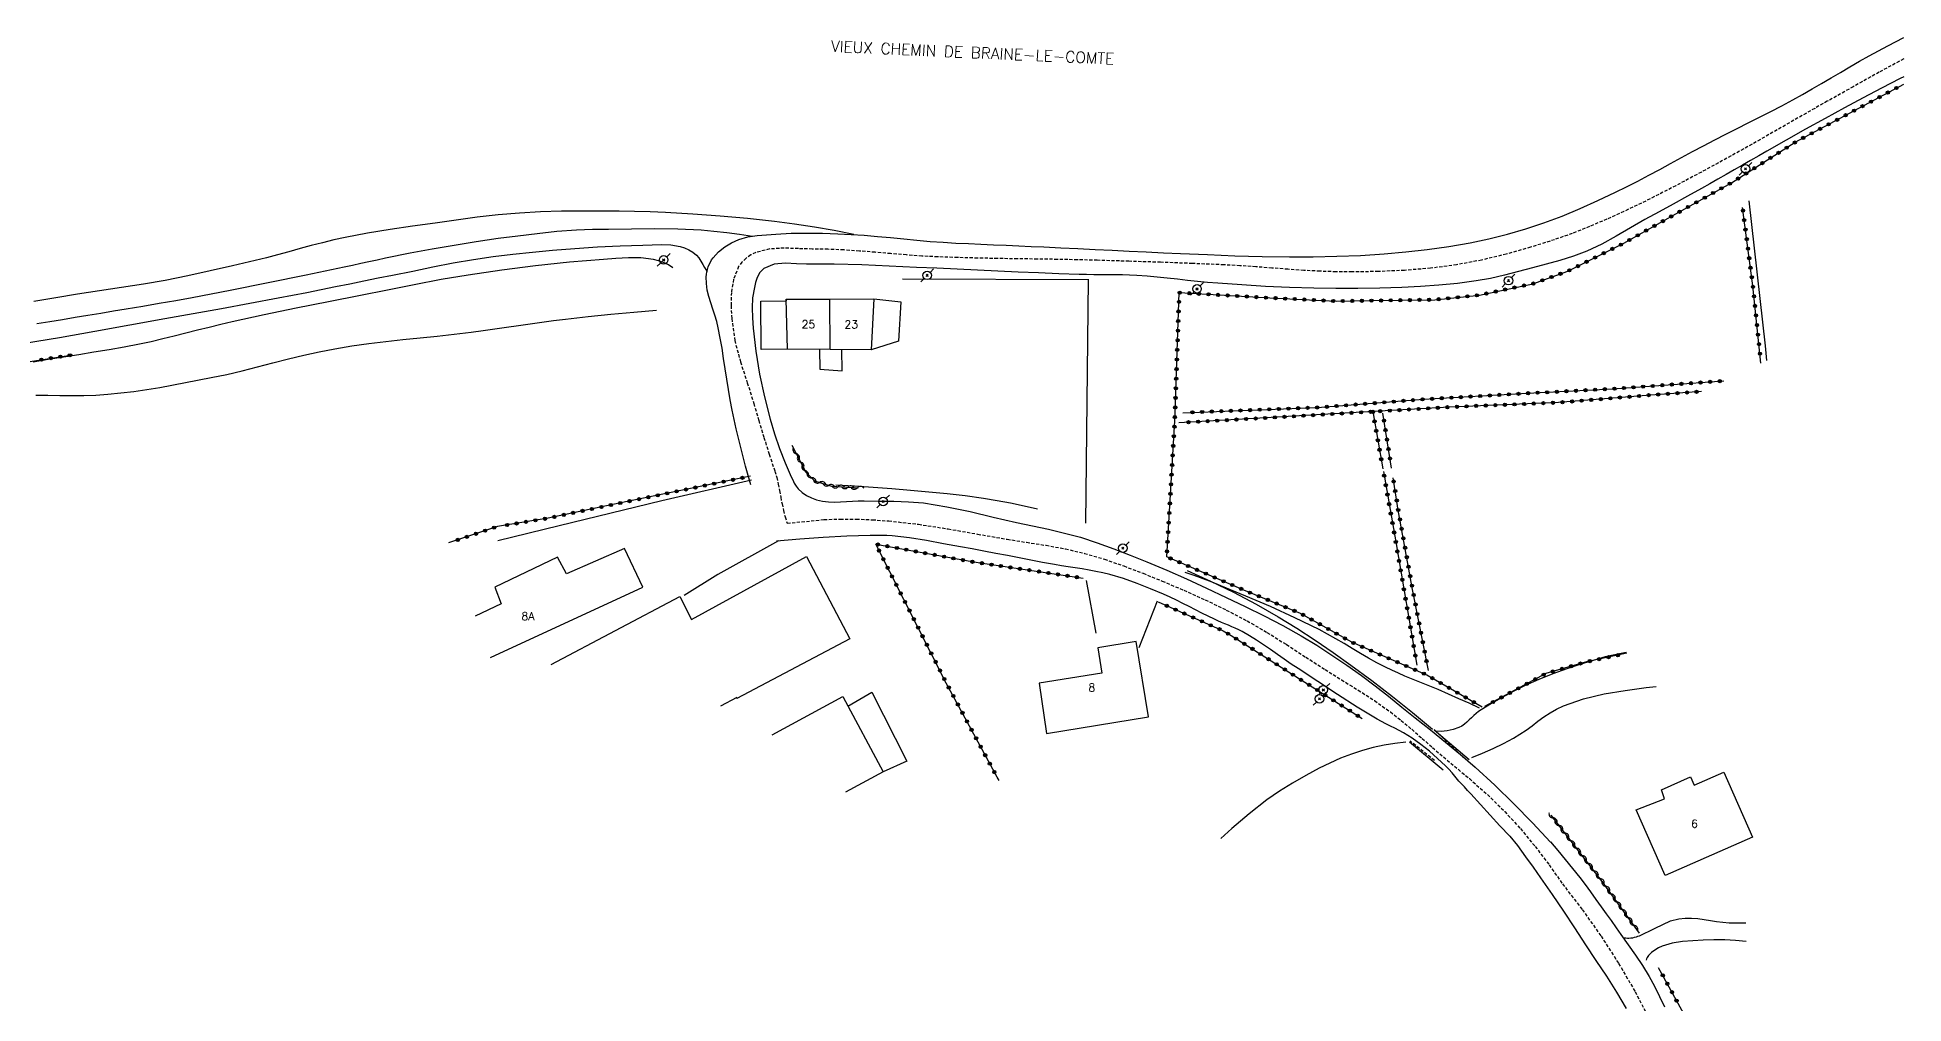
# Model space of a CAD drawing. Header units: millimetres. Extents: x 145000 to 146000, y 142999 to 144002.
# Drawn here: x 145708.5 to 146000, y 143286.7 to 143437.5 of the extents above; entities that cross this region are included whole.
import ezdxf
from ezdxf.enums import TextEntityAlignment as Align

# ---------------------------------------------------------------- set-up
doc = ezdxf.new("R2010")
doc.units = ezdxf.units.MM
doc.linetypes.add('DASHED', pattern=[0.75, 0.5, -0.25])
doc.layers.get('0').update_dxf_attribs({"linetype": 'CONTINUOUS'})
for name, color, linetype in [('W0001', 6, 'DASHED'), ('W0008', 7, 'CONTINUOUS'), ('W0017', 7, 'CONTINUOUS'), ('W0071', 7, 'CONTINUOUS'), ('W0101', 7, 'CONTINUOUS'), ('W0104', 1, 'CONTINUOUS'), ('W0112', 1, 'DASHED'), ('W0120', 7, 'CONTINUOUS'), ('W0211', 2, 'CONTINUOUS'), ('W0214', 2, 'CONTINUOUS'), ('W0300', 7, 'CONTINUOUS'), ('W0310', 3, 'CONTINUOUS'), ('W0322', 7, 'CONTINUOUS'), ('W0323', 7, 'CONTINUOUS'), ('W0330', 7, 'CONTINUOUS'), ('W0473', 7, 'CONTINUOUS'), ('W0510', 5, 'CONTINUOUS'), ('W0989', 7, 'CONTINUOUS'), ('W0991', 7, 'CONTINUOUS'), ('W1102', 7, 'CONTINUOUS')]:
    doc.layers.add(name, color=color, linetype=linetype)
doc.styles.get("Standard").update_dxf_attribs({"font": 'romans.shx', "width": 0.85})

# ---------------------------------------------------------------- blocks, each defined once
blk = doc.blocks.new('T473')
for p, q in [((-0.166667, 0.166667), (0.166667, -0.166667)), ((-0.166667, -0.166667), (0.166667, 0.166667)), ((0.500001, 0.500001), (1.000002, 1.000002)), ((-1.000002, -1.000002), (-0.500001, -0.500001))]:
    blk.add_line(p, q)
blk.add_ellipse((0, 0), major_axis=(0.471405, 0.471405), ratio=1, start_param=5.4977871438, end_param=11.780972451)
blk = doc.blocks.new('t323o')
at = {"color": 0, "linetype": 'Continuous'}
for radius in [0.25, 0.15]:
    blk.add_circle((0, 0), radius, dxfattribs=at)
blk = doc.blocks.new('t310o')
at = {"color": 0, "linetype": 'Continuous'}
for centre, start, end in [((-0.5, 0.38), 216.8699, 323.1304), ((0.5, -0.37), 36.8699, 143.1303)]:
    blk.add_arc(centre, 0.625, start, end, dxfattribs=at)
blk = doc.blocks.new('t322o')
at = {"color": 0, "linetype": 'Continuous'}
for radius in [0.25, 0.15]:
    blk.add_circle((0, 0), radius, dxfattribs=at)

msp = doc.modelspace()

# ---------------------------------------------------------------- linework, layer by layer
at = {"layer": 'W0001'}
for points in [[(146000, 143434.14), (145996.17, 143432.07), (145992.12, 143429.8), (145988.07, 143427.53), (145986.1, 143426.43), (145984.14, 143425.31), (145982.19, 143424.19), (145980.24, 143423.07), (145978.28, 143421.95), (145976.32, 143420.83), (145974.36, 143419.73), (145972.38, 143418.64), (145968.4, 143416.48), (145964.41, 143414.35), (145960.38, 143412.29), (145956.29, 143410.33), (145953.63, 143409.13), (145950.95, 143407.98), (145948.23, 143406.9), (145945.48, 143405.93), (145941.71, 143404.74), (145937.91, 143403.67), (145934.06, 143402.74), (145930.18, 143402.01), (145926.11, 143401.47), (145922.02, 143401.14), (145917.93, 143400.96), (145913.83, 143400.89), (145911.32, 143400.91), (145908.82, 143401), (145906.32, 143401.14), (145903.82, 143401.31), (145901.32, 143401.5), (145898.82, 143401.69), (145896.33, 143401.86), (145893.83, 143402), (145888.88, 143402.21), (145883.94, 143402.4), (145879, 143402.56), (145874.05, 143402.71), (145870.93, 143402.79), (145867.82, 143402.85), (145864.7, 143402.9), (145861.58, 143402.94), (145858.47, 143402.99), (145855.35, 143403.05), (145852.23, 143403.14), (145849.12, 143403.25), (145846.67, 143403.38), (145844.23, 143403.55), (145841.78, 143403.75), (145839.34, 143403.96), (145836.89, 143404.16), (145834.45, 143404.32), (145831.99, 143404.43), (145829.54, 143404.47), (145827.37, 143404.53), (145825.15, 143404.61), (145822.89, 143404.48), (145820.7, 143403.91)], [(145820.7, 143403.91), (145819.92, 143403.54), (145819.19, 143403.05), (145818.55, 143402.44), (145818.04, 143401.72), (145817.25, 143399.76), (145816.9, 143397.7), (145816.86, 143395.64), (145816.95, 143393.62), (145817.43, 143390.21), (145818.32, 143386.87), (145819.39, 143383.61), (145820.4, 143380.36), (145821.17, 143377.71), (145821.98, 143375.07), (145822.82, 143372.44), (145823.68, 143369.82), (145823.98, 143368.81), (145824.22, 143367.79), (145824.43, 143366.76), (145824.61, 143365.73), (145824.81, 143364.7), (145825.03, 143363.67), (145825.29, 143362.66), (145825.63, 143361.66), (145831.39, 143362.25), (145833.91, 143362.32), (145836.43, 143362.31), (145838.95, 143362.21), (145841.47, 143362.03), (145846.13, 143361.51), (145850.76, 143360.78), (145855.37, 143359.97), (145859.98, 143359.17), (145863.01, 143358.69), (145866.05, 143358.22), (145869.08, 143357.67), (145872.07, 143356.97), (145875.16, 143356.06), (145878.2, 143355), (145881.2, 143353.85), (145884.18, 143352.64), (145887.56, 143351.21), (145890.9, 143349.71), (145894.2, 143348.12), (145897.45, 143346.42), (145900.56, 143344.63), (145903.6, 143342.73), (145906.61, 143340.78), (145909.62, 143338.84), (145912.19, 143337.23), (145914.78, 143335.63), (145917.34, 143333.98), (145919.83, 143332.22), (145921.52, 143330.89), (145923.17, 143329.5), (145924.79, 143328.07), (145926.41, 143326.65), (145929.27, 143324.22), (145932.17, 143321.8), (145935, 143319.31), (145937.69, 143316.67), (145940.13, 143314), (145942.44, 143311.22), (145944.63, 143308.35), (145946.7, 143305.38), (145949.8, 143301.36), (145952.73, 143297.22), (145955.48, 143292.95), (145958.05, 143288.57), (145960.1, 143284.59)]]:
    msp.add_lwpolyline(points, dxfattribs=at)
at = {"layer": 'W0008'}
for points in [[(145819.93, 143367.68), (145819.11, 143370.57), (145818.36, 143373.48), (145817.66, 143376.39), (145817.02, 143379.33), (145816.71, 143380.93), (145816.43, 143382.53), (145816.17, 143384.14), (145815.93, 143385.75), (145815.69, 143387.37), (145815.44, 143388.98), (145815.17, 143390.58), (145814.86, 143392.19), (145814.63, 143393.17), (145814.33, 143394.14), (145814, 143395.1), (145813.68, 143396.05), (145813.38, 143397.04), (145813.14, 143398.05), (145813, 143399.08), (145812.99, 143400.12), (145813.02, 143400.52), (145813.09, 143400.91), (145813.18, 143401.3), (145813.3, 143401.69), (145813.44, 143402.06), (145813.62, 143402.42), (145813.82, 143402.76), (145814.05, 143403.09), (145814.89, 143404.02), (145815.87, 143404.8), (145816.94, 143405.43), (145818.06, 143405.94), (145819.47, 143406.37), (145820.93, 143406.59), (145822.39, 143406.7), (145823.83, 143406.79), (145826.25, 143406.93), (145828.68, 143406.96), (145831.11, 143406.93), (145833.53, 143406.86), (145835.59, 143406.76), (145837.65, 143406.62), (145839.71, 143406.44), (145841.76, 143406.25), (145843.82, 143406.05), (145845.87, 143405.85), (145847.93, 143405.67), (145849.99, 143405.53), (145851.95, 143405.41), (145853.92, 143405.31), (145855.88, 143405.22), (145857.85, 143405.13), (145859.82, 143405.06), (145861.78, 143404.98), (145863.75, 143404.89), (145865.71, 143404.81), (145868.38, 143404.68), (145871.04, 143404.54), (145873.71, 143404.41), (145876.37, 143404.27), (145879.04, 143404.14), (145881.7, 143404.01), (145884.37, 143403.89), (145887.03, 143403.78), (145891.29, 143403.6), (145895.55, 143403.43), (145899.81, 143403.3), (145904.07, 143403.25), (145907.77, 143403.26), (145911.46, 143403.33), (145915.16, 143403.47), (145918.85, 143403.71), (145922.23, 143404.01), (145925.59, 143404.38), (145928.95, 143404.84), (145932.29, 143405.44), (145935.21, 143406.07), (145938.11, 143406.79), (145940.98, 143407.62), (145943.82, 143408.55), (145946.67, 143409.62), (145949.47, 143410.79), (145952.24, 143412.04), (145954.98, 143413.34), (145956.73, 143414.19), (145958.46, 143415.07), (145960.18, 143415.98), (145961.9, 143416.9), (145963.6, 143417.83), (145965.31, 143418.76), (145967.02, 143419.68), (145968.74, 143420.6), (145970.48, 143421.5), (145972.22, 143422.39), (145973.98, 143423.27), (145975.73, 143424.15), (145977.48, 143425.03), (145979.23, 143425.92), (145980.97, 143426.83), (145982.69, 143427.76), (145984.19, 143428.6), (145985.69, 143429.45), (145987.17, 143430.31), (145988.65, 143431.18), (145990.13, 143432.05), (145991.61, 143432.91), (145993.1, 143433.77), (145994.61, 143434.6), (145997.55, 143436.2), (146000, 143437.51)], [(146000, 143431.35), (145999.47, 143431.09), (145996.55, 143429.59), (145993.65, 143428.06), (145990.76, 143426.51), (145987.72, 143424.84), (145984.69, 143423.16), (145981.66, 143421.47), (145978.64, 143419.76), (145977.37, 143419.03), (145976.09, 143418.3), (145974.82, 143417.57), (145973.54, 143416.84), (145972.27, 143416.11), (145970.99, 143415.38), (145969.71, 143414.65), (145968.43, 143413.93), (145966.22, 143412.7), (145964.01, 143411.49), (145961.79, 143410.28), (145959.58, 143409.06), (145957.34, 143407.79), (145955.12, 143406.48), (145952.87, 143405.22), (145950.53, 143404.12), (145948.45, 143403.34), (145946.32, 143402.68), (145944.18, 143402.1), (145942.04, 143401.53), (145939.85, 143400.95), (145937.66, 143400.39), (145935.45, 143399.89), (145933.22, 143399.48), (145930.32, 143399.09), (145927.42, 143398.82), (145924.51, 143398.63), (145921.6, 143398.48), (145918.16, 143398.36), (145914.73, 143398.3), (145911.29, 143398.3), (145907.85, 143398.36), (145904.1, 143398.47), (145900.35, 143398.64), (145896.61, 143398.86), (145892.87, 143399.12), (145891.29, 143399.25), (145889.71, 143399.41), (145888.13, 143399.58), (145886.56, 143399.76), (145884.98, 143399.94), (145883.4, 143400.1), (145881.82, 143400.24), (145880.24, 143400.35), (145879.11, 143400.4), (145877.99, 143400.43), (145876.86, 143400.45), (145875.74, 143400.45), (145874.61, 143400.46), (145873.49, 143400.46), (145872.36, 143400.47), (145871.24, 143400.5), (145868.06, 143400.61), (145864.89, 143400.74), (145861.71, 143400.88), (145858.54, 143401.04), (145855.36, 143401.19), (145852.19, 143401.35), (145849.01, 143401.49), (145845.84, 143401.61), (145841.55, 143401.8), (145837.26, 143402), (145832.96, 143402.13), (145828.66, 143402.09), (145827.08, 143402.14), (145825.38, 143402.27), (145823.6, 143402.12), (145821.98, 143401.43), (145821.35, 143400.81), (145820.93, 143400.03), (145820.68, 143399.23), (145820.49, 143398.44), (145820.22, 143396.87), (145820.15, 143395.29), (145820.21, 143393.71), (145820.32, 143392.14), (145820.72, 143388.54), (145821.32, 143384.96), (145822.08, 143381.42), (145822.98, 143377.91), (145823.65, 143375.61), (145824.42, 143373.34), (145825.28, 143371.11), (145826.25, 143368.91), (145826.48, 143368.42), (145826.72, 143367.93), (145827.01, 143367.46), (145827.36, 143367.04), (145827.98, 143366.48), (145828.66, 143366), (145829.4, 143365.62), (145830.18, 143365.33), (145831.11, 143365.12), (145832.05, 143365.01), (145833, 143364.98), (145833.94, 143365.01), (145834.87, 143365.07), (145835.8, 143365.13), (145836.73, 143365.17), (145837.65, 143365.17), (145839.96, 143365.13), (145842.27, 143365.11), (145844.59, 143365.03), (145846.89, 143364.83), (145850.56, 143364.25), (145854.2, 143363.48), (145857.81, 143362.61), (145861.42, 143361.78), (145863.93, 143361.24), (145866.45, 143360.72), (145868.95, 143360.14), (145871.43, 143359.47), (145874.05, 143358.63), (145876.65, 143357.69), (145879.21, 143356.69), (145881.77, 143355.66), (145884.9, 143354.34), (145888.01, 143352.97), (145891.1, 143351.55), (145894.18, 143350.09), (145897.15, 143348.66), (145900.1, 143347.2), (145903.03, 143345.69), (145905.91, 143344.08), (145908.32, 143342.62), (145910.69, 143341.1), (145913.02, 143339.52), (145915.32, 143337.89), (145917.46, 143336.3), (145919.56, 143334.66), (145921.64, 143332.98), (145923.71, 143331.31), (145926.08, 143329.41), (145928.45, 143327.52), (145930.8, 143325.59), (145933.09, 143323.59), (145936.13, 143320.77), (145939.11, 143317.88), (145942.02, 143314.91), (145944.86, 143311.89)], [(145930.5, 143321.39), (145930.5, 143321.39), (145930.5, 143321.39), (145929.46, 143322.72), (145928.95, 143323.26), (145928.43, 143323.78), (145927.19, 143324.94), (145925.92, 143326.07), (145924.6, 143327.15), (145923.23, 143328.14), (145922.57, 143328.56), (145921.9, 143328.95), (145921.22, 143329.31), (145920.52, 143329.66), (145919.83, 143330), (145919.14, 143330.34), (145918.45, 143330.7), (145917.78, 143331.08), (145914.65, 143332.98), (145911.56, 143334.95), (145908.5, 143336.96), (145905.43, 143338.97), (145904.34, 143339.69), (145903.26, 143340.44), (145902.18, 143341.19), (145901.11, 143341.94), (145900.03, 143342.68), (145898.93, 143343.41), (145897.81, 143344.1), (145896.67, 143344.75), (145896.14, 143345.03), (145895.61, 143345.28), (145895.07, 143345.52), (145894.53, 143345.74), (145893.98, 143345.97), (145893.44, 143346.19), (145892.9, 143346.42), (145892.36, 143346.67), (145891.36, 143347.14), (145890.37, 143347.64), (145889.39, 143348.15), (145888.41, 143348.66), (145887.42, 143349.16), (145886.43, 143349.66), (145885.43, 143350.14), (145884.42, 143350.59), (145882.35, 143351.45), (145880.26, 143352.28), (145878.15, 143353.03), (145875.99, 143353.67), (145874.93, 143353.94), (145873.85, 143354.16), (145872.77, 143354.36), (145871.69, 143354.53), (145870.61, 143354.69), (145869.52, 143354.85), (145868.44, 143355.02), (145867.36, 143355.21), (145865.52, 143355.55), (145863.69, 143355.9), (145861.85, 143356.25), (145860.02, 143356.61), (145858.19, 143356.96), (145856.35, 143357.31), (145854.51, 143357.65), (145852.67, 143357.98), (145850.02, 143358.46), (145847.37, 143358.96), (145844.7, 143359.41), (145842.02, 143359.72), (145841.16, 143359.77), (145840.31, 143359.78), (145839.45, 143359.77), (145838.6, 143359.75), (145834.93, 143359.63), (145831.26, 143359.44), (145827.59, 143359.19), (145823.93, 143358.88)], [(145938.48, 143312.8), (145936.95, 143314.45), (145935.42, 143316.1), (145933.9, 143317.76), (145932.38, 143319.41), (145931.89, 143319.96), (145931.4, 143320.51), (145930.5, 143321.39), (145930.5, 143321.39)], [(145938.49, 143312.8), (145939.69, 143311.37), (145940.94, 143309.58), (145942.13, 143307.96), (145943.3, 143306.31), (145945.1, 143303.73), (145946.85, 143301.13), (145948.59, 143298.51), (145950.31, 143295.88), (145951.94, 143293.42), (145953.57, 143290.95), (145955.16, 143288.46), (145956.66, 143285.91)], [(145944.82, 143311.93), (145945.99, 143310.57), (145947.15, 143309.2), (145948.29, 143307.8), (145949.4, 143306.39), (145950.26, 143305.26), (145951.09, 143304.11), (145951.91, 143302.96), (145952.73, 143301.81), (145953.51, 143300.72), (145954.3, 143299.64), (145955.08, 143298.54), (145955.85, 143297.45), (145956.98, 143295.84), (145958.12, 143294.24), (145959.22, 143292.61), (145960.25, 143290.94), (145961.1, 143289.39), (145961.87, 143287.8), (145962.62, 143286.2)]]:
    msp.add_lwpolyline(points, dxfattribs=at)
at = {"layer": 'W0017'}
for points in [[(145820.03, 143368.41), (145806.04, 143365.15), (145789.99, 143361.24), (145780.42, 143358.93)], [(145824.26, 143358.9), (145814.77, 143353.68), (145809.52, 143350.39)], [(145872.32, 143352.74), (145873.81, 143344.52)], [(145880.6, 143342.26), (145883.47, 143349.54)], [(145956.17, 143297), (145956.39, 143296.95), (145956.62, 143296.93), (145956.85, 143296.91), (145957.08, 143296.91), (145957.38, 143296.94), (145957.68, 143296.98), (145957.98, 143297.04), (145958.28, 143297.12), (145958.5, 143297.19), (145958.73, 143297.28), (145958.94, 143297.37), (145959.16, 143297.47), (145959.37, 143297.58), (145959.59, 143297.68), (145959.8, 143297.78), (145960.02, 143297.88), (145961.2, 143298.44), (145962.38, 143299.05), (145963.6, 143299.59), (145964.9, 143299.92), (145965.89, 143300.03), (145966.88, 143300.03), (145967.87, 143299.95), (145968.85, 143299.82), (145969.82, 143299.66), (145970.78, 143299.51), (145971.75, 143299.39), (145972.73, 143299.32), (145973.38, 143299.29), (145974.03, 143299.29), (145974.68, 143299.29), (145975.33, 143299.3)], [(145975.42, 143296.37), (145973.74, 143296.54), (145972.05, 143296.63), (145970.36, 143296.64), (145968.67, 143296.58), (145967.07, 143296.49), (145965.46, 143296.36), (145963.86, 143296.1), (145962.3, 143295.63), (145961.71, 143295.37), (145961.15, 143295.05), (145960.63, 143294.66), (145960.17, 143294.21), (145960.03, 143294.04), (145959.92, 143293.86), (145959.83, 143293.66), (145959.77, 143293.45)]]:
    msp.add_lwpolyline(points, dxfattribs=at)
at = {"layer": 'W0071'}
for points in [[(145820.18, 143406.42), (145818.18, 143406.75), (145816.18, 143407.02), (145814.17, 143407.23), (145812.16, 143407.39), (145808.55, 143407.56), (145804.93, 143407.6), (145801.32, 143407.58), (145797.71, 143407.54), (145796.45, 143407.54), (145795.2, 143407.52), (145793.94, 143407.49), (145792.69, 143407.42), (145789.63, 143407.18), (145786.58, 143406.86), (145783.53, 143406.49), (145780.49, 143406.09), (145777.04, 143405.59), (145773.6, 143405.04), (145770.17, 143404.45), (145766.74, 143403.83), (145765.45, 143403.58), (145764.16, 143403.31), (145762.87, 143403.04), (145761.59, 143402.75), (145760.3, 143402.47), (145759.02, 143402.19), (145757.73, 143401.91), (145756.44, 143401.64), (145750.51, 143400.41), (145744.57, 143399.19), (145738.62, 143398), (145732.67, 143396.86), (145730.11, 143396.4), (145727.54, 143395.95), (145724.97, 143395.52), (145722.4, 143395.09), (145720.4, 143394.75), (145718.41, 143394.42), (145716.41, 143394.09), (145714.42, 143393.76), (145712.42, 143393.43), (145710.43, 143393.1), (145708.43, 143392.77)], [(145706.48, 143389.76), (145711.97, 143390.68), (145717.46, 143391.65), (145722.94, 143392.63), (145728.42, 143393.61), (145732.84, 143394.4), (145737.27, 143395.2), (145741.69, 143396.01), (145746.11, 143396.84), (145748.35, 143397.27), (145750.59, 143397.71), (145752.82, 143398.16), (145755.06, 143398.6), (145757.29, 143399.05), (145759.52, 143399.5), (145761.76, 143399.95), (145763.99, 143400.39), (145767.14, 143401.03), (145770.29, 143401.69), (145773.44, 143402.31), (145776.61, 143402.85), (145779.68, 143403.29), (145782.76, 143403.67), (145785.85, 143403.99), (145788.94, 143404.27), (145792.47, 143404.55), (145796, 143404.79), (145799.54, 143404.97), (145803.07, 143405.05), (145804.51, 143405.1), (145805.97, 143405.16), (145807.44, 143405.12), (145808.89, 143404.86), (145809.58, 143404.64), (145810.25, 143404.34), (145810.88, 143403.96), (145811.45, 143403.5), (145811.84, 143403.07), (145812.15, 143402.58), (145812.43, 143402.07), (145812.72, 143401.58), (145812.82, 143401.43), (145812.91, 143401.28), (145813.01, 143401.13), (145813.11, 143400.97)]]:
    msp.add_lwpolyline(points, dxfattribs=at)
at = {"layer": 'W0101'}
for points in [[(145825.51, 143396.38), (145825.47, 143396.63), (145832.3, 143396.65)], [(145832.32, 143388.79), (145825.68, 143388.83), (145825.47, 143396.63)], [(145832.3, 143396.65), (145839.13, 143396.68)], [(145839.13, 143396.68), (145838.72, 143388.75), (145832.32, 143388.79)], [(145779.26, 143340.7), (145803.09, 143351.67), (145800.2, 143357.73), (145791.17, 143353.76), (145789.75, 143356.36), (145779.96, 143351.7), (145780.97, 143349.1), (145776.91, 143347.16)]]:
    msp.add_lwpolyline(points, dxfattribs=at)
for points in [[(145866.13, 143328.86), (145882.06, 143331.47), (145880.1, 143343.2), (145874.14, 143342.24), (145874.77, 143338.29), (145865, 143336.72)], [(145976.41, 143312.69), (145962.74, 143306.71), (145958.24, 143316.92), (145962.67, 143318.63), (145962.19, 143320.07), (145966.73, 143322.07), (145967.27, 143320.81), (145971.93, 143322.83)]]:
    msp.add_lwpolyline(points, close=True, dxfattribs=at)
at = {"layer": 'W0104'}
for points in [[(145821.49, 143396.33), (145825.51, 143396.38)], [(145825.68, 143388.83), (145821.57, 143388.78), (145821.49, 143396.33)], [(145843.36, 143396.21), (145843.01, 143390.11), (145838.72, 143388.75)], [(145839.13, 143396.68), (145843.36, 143396.21)], [(145830.66, 143388.8), (145830.73, 143385.74), (145834.19, 143385.48), (145834.15, 143388.78)], [(145788.76, 143339.64), (145808.84, 143350.23), (145810.65, 143346.64), (145828.64, 143356.47), (145835.38, 143343.64), (145817.78, 143334.33), (145817.77, 143334.45), (145815.2, 143333.09)], [(145823.25, 143328.66), (145834.29, 143334.6), (145840.63, 143322.86), (145834.71, 143319.68)], [(145835.11, 143333.09), (145838.83, 143335.3), (145844.32, 143324.55), (145840.63, 143322.86)]]:
    msp.add_lwpolyline(points, dxfattribs=at)
at = {"layer": 'W0112'}
for points in [[(145926.71, 143324.64), (145922.93, 143327.68)], [(145926.67, 143329.45), (145931.16, 143325.18)]]:
    msp.add_lwpolyline(points, dxfattribs=at)
at = {"layer": 'W0120'}
for points in [[(145928.09, 143323.12), (145922.8, 143327.52)], [(145926.68, 143329.41), (145932.11, 143324.77)]]:
    msp.add_lwpolyline(points, dxfattribs=at)
at = {"layer": 'W0211'}
for points in [[(145836.03, 143406.74), (145832.95, 143407.35), (145829.86, 143407.89), (145826.75, 143408.36), (145823.64, 143408.77), (145819.4, 143409.24), (145815.15, 143409.62), (145810.89, 143409.92), (145806.63, 143410.16), (145804.21, 143410.27), (145801.79, 143410.34), (145799.37, 143410.38), (145796.94, 143410.39), (145793.66, 143410.39), (145790.38, 143410.36), (145787.09, 143410.27), (145783.81, 143410.09), (145780.5, 143409.8), (145777.2, 143409.42), (145773.91, 143408.98), (145770.62, 143408.52), (145767.1, 143408.03), (145763.59, 143407.51), (145760.08, 143406.94), (145756.59, 143406.27), (145754.81, 143405.88), (145753.05, 143405.46), (145751.29, 143405), (145749.53, 143404.53), (145747.78, 143404.05), (145746.03, 143403.58), (145744.27, 143403.12), (145742.5, 143402.68), (145739.01, 143401.86), (145735.51, 143401.05), (145732, 143400.28), (145728.47, 143399.58), (145725.06, 143398.97), (145721.63, 143398.44), (145718.2, 143397.93), (145714.78, 143397.41), (145711.37, 143396.86), (145707.96, 143396.3)], [(145807.76, 143401.54), (145807.06, 143401.98), (145806.31, 143402.35), (145805.54, 143402.64), (145804.74, 143402.85), (145802.78, 143403.1), (145800.81, 143403.1), (145798.86, 143402.98), (145796.93, 143402.84), (145791.62, 143402.44), (145786.33, 143401.87), (145781.05, 143401.17), (145775.79, 143400.4), (145771.57, 143399.7), (145767.36, 143398.9), (145763.17, 143398.06), (145758.97, 143397.21), (145753.96, 143396.22), (145748.95, 143395.22), (145743.95, 143394.18), (145738.95, 143393.1), (145737.14, 143392.68), (145735.33, 143392.24), (145733.52, 143391.79), (145731.71, 143391.33), (145729.9, 143390.88), (145728.09, 143390.44), (145726.28, 143390.01), (145724.46, 143389.62), (145722.09, 143389.16), (145719.72, 143388.74), (145717.34, 143388.35), (145714.96, 143387.98), (145712.58, 143387.6), (145710.21, 143387.21), (145707.83, 143386.79)], [(145888.08, 143354.3), (145891.72, 143352.65), (145895.31, 143350.89), (145898.85, 143349.03), (145902.33, 143347.06), (145905.24, 143345.29), (145908.09, 143343.41), (145910.9, 143341.48), (145913.67, 143339.5), (145916.93, 143337.1), (145920.14, 143334.64), (145923.3, 143332.12), (145926.41, 143329.55)]]:
    msp.add_lwpolyline(points, dxfattribs=at)
at = {"layer": 'W0214'}
for points in [[(145708.27, 143381.66), (145710.15, 143381.64), (145712.02, 143381.61), (145713.9, 143381.59), (145715.78, 143381.61), (145717.66, 143381.67), (145719.53, 143381.79), (145723.6, 143382.24), (145727.64, 143382.87), (145731.66, 143383.62), (145735.66, 143384.4), (145738.09, 143384.91), (145740.5, 143385.48), (145742.91, 143386.08), (145745.3, 143386.7), (145747.71, 143387.32), (145750.11, 143387.9), (145752.54, 143388.44), (145754.97, 143388.91), (145757.62, 143389.35), (145760.28, 143389.72), (145762.94, 143390.04), (145765.61, 143390.33), (145768.28, 143390.6), (145770.95, 143390.88), (145773.61, 143391.17), (145776.27, 143391.5), (145778.11, 143391.74), (145779.95, 143392), (145781.79, 143392.26), (145783.63, 143392.53), (145785.46, 143392.79), (145787.3, 143393.05), (145789.14, 143393.29), (145790.98, 143393.52), (145794.54, 143393.92), (145798.09, 143394.3), (145801.65, 143394.64), (145805.21, 143394.95)], [(145933.75, 143332.82), (145932.13, 143333.56), (145930.51, 143334.28), (145928.89, 143335), (145927.27, 143335.71), (145926.24, 143336.15), (145925.21, 143336.57), (145924.17, 143336.99), (145923.14, 143337.4), (145922.1, 143337.82), (145921.08, 143338.26), (145920.06, 143338.71), (145919.05, 143339.19), (145917.73, 143339.87), (145916.43, 143340.6), (145915.15, 143341.35), (145913.87, 143342.12), (145912.6, 143342.89), (145911.32, 143343.64), (145910.03, 143344.37), (145908.71, 143345.07), (145904.93, 143346.91), (145901.1, 143348.65), (145897.24, 143350.31), (145893.35, 143351.92), (145891.98, 143352.47), (145890.59, 143353), (145889.2, 143353.51), (145887.8, 143354)]]:
    msp.add_lwpolyline(points, dxfattribs=at)
at = {"layer": 'W0300'}
for points in [[(145872.73, 143399.66), (145843.61, 143399.74)], [(145872.27, 143361.67), (145872.7, 143399.65)], [(145833.23, 143367.64), (145836.14, 143367.49), (145839.06, 143367.31), (145841.97, 143367.09), (145844.88, 143366.85), (145847.73, 143366.59), (145850.59, 143366.32), (145853.44, 143365.99), (145856.28, 143365.6), (145858.4, 143365.24), (145860.52, 143364.84), (145862.62, 143364.39), (145864.72, 143363.9)]]:
    msp.add_lwpolyline(points, dxfattribs=at)
at = {"layer": 'W0310'}
for points in [[(145826.33, 143373.85), (145828.54, 143369.64), (145829.88, 143368.29), (145832.55, 143367.45), (145836.68, 143367.18)], [(145958.74, 143297.68), (145952.93, 143305.77), (145944.93, 143316.08)]]:
    msp.add_lwpolyline(points, dxfattribs=at)
at = {"layer": 'W0322'}
msp.add_lwpolyline([(145998.51, 143183.71), (145997.6, 143189.86), (145995.92, 143198.96), (145994.73, 143204.9), (145990.67, 143219.4), (145986.36, 143233.51), (145981.65, 143247.82), (145978.99, 143256.25), (145973.98, 143270.49), (145969.81, 143278.05), (145965.9, 143284.64), (145961.73, 143292.28)], dxfattribs=at)
at = {"layer": 'W0323'}
for points in [[(145934.17, 143332.98), (145925.53, 143337.98), (145913.81, 143343.09), (145905.8, 143347.59), (145896.94, 143351.24), (145884.89, 143356.44), (145886.15, 143377.66), (145886.86, 143397.66), (145901.01, 143396.85), (145911.35, 143396.33), (145916.69, 143396.41), (145926.79, 143396.56), (145933.74, 143397.29), (145942.09, 143399.06), (145947.55, 143401.03), (145956.27, 143405.37), (145964.43, 143409.97), (145973.11, 143414.81), (145983.07, 143421.15), (146000, 143430.21)], [(145977.71, 143386.64), (145976.45, 143398.75), (145974.83, 143410.93)], [(145635.04, 143376.39), (145647.53, 143376.83), (145665.29, 143380.02), (145680.12, 143383.26), (145698.34, 143385.53), (145714.06, 143387.96)], [(145887.43, 143378.92), (145908.39, 143379.73), (145924.99, 143381.01), (145941.18, 143381.95), (145954.54, 143382.65), (145971.9, 143383.89)], [(145968.4, 143382.23), (145960.45, 143381.68), (145946.08, 143380.51), (145929.08, 143379.8), (145915.38, 143378.98), (145900.33, 143378.11), (145886.8, 143377.35)], [(145917.09, 143379.09), (145918.66, 143370.18)], [(145920.02, 143370.29), (145918.65, 143378.83)], [(145819.9, 143369.02), (145799.38, 143364.79), (145788.29, 143362.45), (145780.39, 143361.16)], [(145918.74, 143369.72), (145920.67, 143358.78), (145923.98, 143339.53)], [(145925.76, 143338.68), (145923.3, 143351.35), (145921.07, 143363.71), (145920.26, 143368.74)], [(145780.39, 143361.16), (145772.74, 143358.59)], [(145858.72, 143321.51), (145858.41, 143322.01), (145850.47, 143336.73), (145839.44, 143358.41), (145854.76, 143355.62), (145871.87, 143353.1)], [(145883.54, 143349.4), (145893.69, 143344.88), (145894.98, 143344.14), (145915.43, 143331.19)], [(145956.77, 143341.37), (145950.46, 143340.04), (145944.13, 143338.22), (145934.54, 143333.06)]]:
    msp.add_lwpolyline(points, dxfattribs=at)
at = {"layer": 'W0330'}
msp.add_lwpolyline([(145975.8, 143411.97), (145978.35, 143389.34), (145978.58, 143387.05)], dxfattribs=at)
at = {"layer": 'W0510'}
for points in [[(145956.65, 143341.51), (145955.33, 143341.25), (145953.4, 143340.79), (145951.49, 143340.26), (145949.59, 143339.68), (145947.38, 143338.94), (145945.19, 143338.14), (145943.02, 143337.27), (145940.89, 143336.32), (145939.02, 143335.41), (145937.17, 143334.44), (145935.37, 143333.4), (145933.61, 143332.28), (145933.22, 143331.98), (145932.84, 143331.65), (145932.49, 143331.31), (145932.14, 143330.97), (145931.77, 143330.62), (145931.39, 143330.3), (145930.97, 143330.01), (145930.52, 143329.78), (145929.64, 143329.45), (145928.71, 143329.25), (145927.77, 143329.17), (145926.83, 143329.22)], [(145932.57, 143325.08), (145934.23, 143325.76), (145935.87, 143326.5), (145937.48, 143327.29), (145939.07, 143328.13), (145940.06, 143328.73), (145941.02, 143329.38), (145941.95, 143330.06), (145942.87, 143330.75), (145943.82, 143331.43), (145944.78, 143332.07), (145945.79, 143332.66), (145946.85, 143333.16), (145950, 143334.26), (145953.24, 143335.02), (145956.51, 143335.56), (145959.78, 143336.01), (145961.34, 143336.17)], [(145922.25, 143327.5), (145920.54, 143327.31), (145918.84, 143327.03), (145917.16, 143326.67), (145915.5, 143326.22), (145913.76, 143325.64), (145912.04, 143324.98), (145910.36, 143324.23), (145908.71, 143323.43), (145906.6, 143322.31), (145904.54, 143321.12), (145902.52, 143319.84), (145900.56, 143318.47), (145897.76, 143316.3), (145895.06, 143314.01), (145893.35, 143312.45)]]:
    msp.add_lwpolyline(points, dxfattribs=at)
at = {"layer": 'W1102'}
msp.add_lwpolyline([(145832.32, 143388.79), (145832.3, 143396.59)], dxfattribs=at)

# ---------------------------------------------------------------- block references
at = {"layer": 'W0310'}
for p, rotation in [((145827.03, 143372.52), 297.5941414695373), ((145827.72, 143371.2), 297.5941414695373), ((145828.42, 143369.87), 297.5941414695373), ((145829.42, 143368.76), 315.0425674356301), ((145830.69, 143368.04), 342.4251670185249), ((145832.12, 143367.59), 342.4251670185249), ((145833.59, 143367.38), 356.3095066379836), ((145835.09, 143367.28), 356.3095066379836), ((145836.59, 143367.19), 356.3095066379836), ((145945.24, 143315.68), 127.8299594731328), ((145946.16, 143314.5), 127.8299594731328), ((145947.08, 143313.31), 127.8299594731328), ((145948, 143312.13), 127.8299594731328), ((145948.92, 143310.94), 127.8299594731328), ((145949.84, 143309.76), 127.8299594731328), ((145950.76, 143308.57), 127.8299594731328), ((145951.68, 143307.39), 127.8299594731328), ((145952.6, 143306.2), 127.8299594731328), ((145953.49, 143305), 125.6641760658347), ((145954.36, 143303.78), 125.6641760658347), ((145955.24, 143302.56), 125.6641760658347), ((145956.11, 143301.34), 125.6641760658347), ((145956.99, 143300.12), 125.6641760658347), ((145957.86, 143298.9), 125.6641760658347)]:
    msp.add_blockref('t310o', p, dxfattribs=dict(at, rotation=rotation))
at = {"layer": 'W0322', "rotation": 118.630966574575}
for p in [(145962.37, 143291.1), (145963.09, 143289.79), (145963.81, 143288.47), (145964.53, 143287.15)]:
    msp.add_blockref('t322o', p, dxfattribs=at)
at = {"layer": 'W0323'}
for p, rotation in [((145997.54, 143428.89), 28.13908794982245), ((145998.86, 143429.6), 28.13908794982245), ((145992.25, 143426.06), 28.13908794982245), ((145993.57, 143426.77), 28.13908794982245), ((145994.9, 143427.48), 28.13908794982245), ((145996.22, 143428.18), 28.13908794982245), ((145986.96, 143423.23), 28.13908794982245), ((145988.28, 143423.94), 28.13908794982245), ((145989.61, 143424.65), 28.13908794982245), ((145990.93, 143425.35), 28.13908794982245), ((145981.73, 143420.3), 32.46374789679571), ((145983, 143421.1), 32.46374789679571), ((145984.31, 143421.82), 28.13908794982245), ((145985.64, 143422.53), 28.13908794982245), ((145976.67, 143417.08), 32.46374789679571), ((145977.93, 143417.88), 32.46374789679571), ((145979.2, 143418.69), 32.46374789679571), ((145980.46, 143419.49), 32.46374789679571), ((145972.86, 143414.68), 29.16948803824822), ((145974.14, 143415.47), 32.46374789679571), ((145975.4, 143416.27), 32.46374789679571), ((145967.62, 143411.75), 29.16948803824822), ((145968.93, 143412.48), 29.16948803824822), ((145970.24, 143413.22), 29.16948803824822), ((145971.55, 143413.95), 29.16948803824822), ((145962.39, 143408.82), 29.43005164858054), ((145963.7, 143409.56), 29.43005164858054), ((145965, 143410.29), 29.16948803824822), ((145966.31, 143411.02), 29.16948803824822), ((145974.9, 143410.47), 97.56629605522028), ((145975.09, 143408.98), 97.56629605522028), ((145957.16, 143405.87), 29.43005164858054), ((145958.47, 143406.61), 29.43005164858054), ((145959.78, 143407.35), 29.43005164858054), ((145961.08, 143408.08), 29.43005164858054), ((145975.29, 143407.5), 97.56629605522028), ((145975.49, 143406.01), 97.56629605522028), ((145950.47, 143402.48), 26.46249320874987), ((145951.82, 143403.15), 26.46249320874987), ((145953.16, 143403.82), 26.46249320874987), ((145954.5, 143404.49), 26.46249320874987), ((145955.85, 143405.16), 26.46249320874987), ((145975.69, 143404.52), 97.56629605522028), ((145975.88, 143403.03), 97.56629605522028), ((145943.57, 143399.59), 19.79999152850669), ((145944.98, 143400.1), 19.79999152850669), ((145946.39, 143400.61), 19.79999152850669), ((145947.79, 143401.15), 26.46249320874987), ((145949.13, 143401.81), 26.46249320874987), ((145976.08, 143401.55), 97.56629605522028), ((145976.28, 143400.06), 97.56629605522028), ((145886.92, 143397.66), 356.7244393582927), ((145888.42, 143397.57), 356.7244393582927), ((145889.92, 143397.48), 356.7244393582927), ((145891.41, 143397.4), 356.7244393582927), ((145892.91, 143397.31), 356.7244393582927), ((145894.41, 143397.23), 356.7244393582927), ((145895.91, 143397.14), 356.7244393582927), ((145897.4, 143397.06), 356.7244393582927), ((145898.9, 143396.97), 356.7244393582927), ((145900.4, 143396.88), 356.7244393582927), ((145901.9, 143396.81), 357.1386998194156), ((145903.39, 143396.73), 357.1386998194156), ((145904.89, 143396.66), 357.1386998194156), ((145927.38, 143396.63), 5.990142162192901), ((145928.87, 143396.78), 5.990142162192901), ((145930.36, 143396.94), 5.990142162192901), ((145931.85, 143397.09), 5.990142162192901), ((145933.35, 143397.25), 5.990142162192901), ((145934.82, 143397.52), 11.96678121459947), ((145936.29, 143397.83), 11.96678121459947), ((145937.76, 143398.14), 11.96678121459947), ((145939.22, 143398.45), 11.96678121459947), ((145940.69, 143398.77), 11.96678121459947), ((145942.16, 143399.08), 19.79999152850669), ((145976.47, 143398.57), 95.90397332356915), ((145976.63, 143397.08), 95.90397332356915), ((145886.75, 143394.73), 87.99014506135924), ((145886.81, 143396.23), 87.99014506135924), ((145906.39, 143396.58), 357.1386998194156), ((145907.89, 143396.51), 357.1386998194156), ((145909.39, 143396.43), 357.1386998194156), ((145910.88, 143396.36), 357.1386998194156), ((145912.38, 143396.35), 0.7945307168795338), ((145913.88, 143396.37), 0.7945307168795338), ((145915.38, 143396.39), 0.7945307168795338), ((145916.88, 143396.41), 0.8851570275656717), ((145918.38, 143396.43), 0.8851570275656717), ((145919.88, 143396.46), 0.8851570275656717), ((145921.38, 143396.48), 0.8851570275656717), ((145922.88, 143396.5), 0.8851570275656717), ((145924.38, 143396.53), 0.8851570275656717), ((145925.88, 143396.55), 0.8851570275656717), ((145976.78, 143395.59), 95.90397332356915), ((145976.93, 143394.1), 95.90397332356915), ((145886.65, 143391.73), 87.99014506135924), ((145886.7, 143393.23), 87.99014506135924), ((145977.09, 143392.6), 95.90397332356915), ((145977.24, 143391.11), 95.90397332356915), ((145713.58, 143387.88), 8.779309868170051), ((145886.54, 143388.73), 87.99014506135924), ((145886.6, 143390.23), 87.99014506135924), ((145977.4, 143389.62), 95.90397332356915), ((145977.55, 143388.13), 95.90397332356915), ((145709.13, 143387.2), 8.779309868170051), ((145710.61, 143387.43), 8.779309868170051), ((145712.1, 143387.66), 8.779309868170051), ((145886.44, 143385.73), 87.99014506135924), ((145886.49, 143387.23), 87.99014506135924), ((145886.33, 143382.73), 87.99014506135924), ((145886.38, 143384.23), 87.99014506135924), ((145942.83, 143382.04), 3.024490441130248), ((145944.33, 143382.11), 3.024490441130248), ((145945.83, 143382.19), 3.024490441130248), ((145947.33, 143382.27), 3.024490441130248), ((145948.83, 143382.35), 3.024490441130248), ((145950.32, 143382.43), 3.024490441130248), ((145951.82, 143382.51), 3.024490441130248), ((145953.32, 143382.59), 3.024490441130248), ((145954.82, 143382.67), 4.06682671565216), ((145956.31, 143382.78), 4.06682671565216), ((145957.81, 143382.89), 4.06682671565216), ((145959.31, 143382.99), 4.06682671565216), ((145960.8, 143383.1), 4.06682671565216), ((145962.3, 143383.21), 4.06682671565216), ((145963.8, 143383.31), 4.06682671565216), ((145965.29, 143383.42), 4.06682671565216), ((145966.15, 143382.08), 183.9938388687856), ((145966.79, 143383.52), 4.06682671565216), ((145967.65, 143382.18), 183.9938388687856), ((145968.28, 143383.63), 4.06682671565216), ((145969.78, 143383.74), 4.06682671565216), ((145971.28, 143383.84), 4.06682671565216), ((145886.23, 143379.74), 87.99014506135924), ((145886.28, 143381.23), 87.99014506135924), ((145893.42, 143379.16), 2.207216486796477), ((145894.92, 143379.21), 2.207216486796477), ((145896.42, 143379.27), 2.207216486796477), ((145897.92, 143379.33), 2.207216486796477), ((145899.42, 143379.39), 2.207216486796477), ((145900.92, 143379.44), 2.207216486796477), ((145902.42, 143379.5), 2.207216486796477), ((145903.92, 143379.56), 2.207216486796477), ((145905.42, 143379.62), 2.207216486796477), ((145906.91, 143379.68), 2.207216486796477), ((145908.41, 143379.73), 4.396329437403254), ((145909.91, 143379.85), 4.396329437403254), ((145911.4, 143379.96), 4.396329437403254), ((145912.9, 143380.08), 4.396329437403254), ((145914.4, 143380.19), 4.396329437403254), ((145915.89, 143380.31), 4.396329437403254), ((145917.39, 143380.42), 4.396329437403254), ((145918.25, 143379.16), 183.4297129188723), ((145918.88, 143380.54), 4.396329437403254), ((145919.75, 143379.24), 183.4297129188723), ((145920.38, 143380.65), 4.396329437403254), ((145921.24, 143379.33), 183.4297129188723), ((145921.87, 143380.77), 4.396329437403254), ((145922.74, 143379.42), 183.4297129188723), ((145923.37, 143380.88), 4.396329437403254), ((145924.24, 143379.51), 183.4297129188723), ((145924.86, 143381), 4.396329437403254), ((145925.74, 143379.6), 183.4297129188723), ((145926.36, 143381.09), 3.319570388265717), ((145927.23, 143379.69), 183.4297129188723), ((145927.86, 143381.18), 3.319570388265717), ((145928.73, 143379.78), 183.4297129188723), ((145929.36, 143381.26), 3.319570388265717), ((145930.23, 143379.85), 182.3600225879324), ((145930.85, 143381.35), 3.319570388265717), ((145931.73, 143379.91), 182.3600225879324), ((145932.35, 143381.44), 3.319570388265717), ((145933.23, 143379.98), 182.3600225879324), ((145933.85, 143381.52), 3.319570388265717), ((145934.73, 143380.04), 182.3600225879324), ((145935.35, 143381.61), 3.319570388265717), ((145936.22, 143380.1), 182.3600225879324), ((145936.84, 143381.7), 3.319570388265717), ((145937.72, 143380.16), 182.3600225879324), ((145938.34, 143381.78), 3.319570388265717), ((145939.22, 143380.22), 182.3600225879324), ((145939.84, 143381.87), 3.319570388265717), ((145940.72, 143380.28), 182.3600225879324), ((145941.34, 143381.96), 3.024490441130248), ((145942.22, 143380.35), 182.3600225879324), ((145943.72, 143380.41), 182.3600225879324), ((145945.22, 143380.47), 182.3600225879324), ((145946.71, 143380.56), 184.6685565561212), ((145948.21, 143380.68), 184.6685565561212), ((145949.7, 143380.8), 184.6685565561212), ((145951.2, 143380.92), 184.6685565561212), ((145952.69, 143381.04), 184.6685565561212), ((145954.19, 143381.17), 184.6685565561212), ((145955.68, 143381.29), 184.6685565561212), ((145957.18, 143381.41), 184.6685565561212), ((145958.67, 143381.53), 184.6685565561212), ((145960.17, 143381.66), 184.6685565561212), ((145961.67, 143381.76), 183.9938388687856), ((145963.16, 143381.87), 183.9938388687856), ((145964.66, 143381.97), 183.9938388687856), ((145886.1, 143376.74), 86.59903372741778), ((145886.17, 143378.24), 87.99014506135924), ((145888.3, 143377.43), 183.193666677597), ((145888.93, 143378.98), 2.207216486796477), ((145889.8, 143377.52), 183.193666677597), ((145890.43, 143379.04), 2.207216486796477), ((145891.3, 143377.6), 183.193666677597), ((145891.93, 143379.1), 2.207216486796477), ((145892.79, 143377.68), 183.193666677597), ((145894.29, 143377.77), 183.193666677597), ((145895.79, 143377.85), 183.193666677597), ((145897.29, 143377.93), 183.193666677597), ((145898.78, 143378.02), 183.193666677597), ((145900.28, 143378.1), 183.193666677597), ((145901.78, 143378.19), 183.3401153145225), ((145903.28, 143378.28), 183.3401153145225), ((145904.77, 143378.36), 183.3401153145225), ((145906.27, 143378.45), 183.3401153145225), ((145907.77, 143378.54), 183.3401153145225), ((145909.27, 143378.63), 183.3401153145225), ((145910.76, 143378.71), 183.3401153145225), ((145912.26, 143378.8), 183.3401153145225), ((145913.76, 143378.89), 183.3401153145225), ((145915.26, 143378.98), 183.3401153145225), ((145916.75, 143379.07), 183.4297129188723), ((145917.1, 143379.05), 279.9720877584672), ((145917.36, 143377.57), 279.9720877584672), ((145918.83, 143377.69), 99.08628462653226), ((145919.07, 143376.21), 99.08628462653226), ((145885.92, 143373.74), 86.59903372741778), ((145886.01, 143375.24), 86.59903372741778), ((145917.62, 143376.09), 279.9720877584672), ((145917.88, 143374.61), 279.9720877584672), ((145919.31, 143374.73), 99.08628462653226), ((145885.74, 143370.75), 86.59903372741778), ((145885.83, 143372.25), 86.59903372741778), ((145918.14, 143373.14), 279.9720877584672), ((145918.4, 143371.66), 279.9720877584672), ((145919.54, 143373.25), 99.08628462653226), ((145919.78, 143371.77), 99.08628462653226), ((145812.76, 143367.55), 191.6424575092231), ((145814.23, 143367.85), 191.6424575092231), ((145815.69, 143368.15), 191.6424575092231), ((145817.16, 143368.45), 191.6424575092231), ((145818.63, 143368.76), 191.6424575092231), ((145885.57, 143367.75), 86.59903372741778), ((145885.65, 143369.25), 86.59903372741778), ((145918.85, 143369.09), 279.9720877583219), ((145919.11, 143367.61), 279.9720877583219), ((145920.35, 143368.18), 99.08628462661481), ((145798.07, 143364.51), 191.8964635077772), ((145799.53, 143364.82), 191.6424575092231), ((145801, 143365.12), 191.6424575092231), ((145802.47, 143365.43), 191.6424575092231), ((145803.94, 143365.73), 191.6424575092231), ((145805.41, 143366.03), 191.6424575092231), ((145806.88, 143366.34), 191.6424575092231), ((145808.35, 143366.64), 191.6424575092231), ((145809.82, 143366.94), 191.6424575092231), ((145811.29, 143367.24), 191.6424575092231), ((145885.39, 143364.76), 86.59903372741778), ((145885.48, 143366.26), 86.59903372741778), ((145919.37, 143366.14), 279.9720877583219), ((145919.63, 143364.66), 279.9720877583219), ((145920.59, 143366.7), 99.08628462661481), ((145920.83, 143365.22), 99.08628462661481), ((145783.35, 143361.64), 189.3034553329427), ((145784.83, 143361.89), 189.3034553329427), ((145786.31, 143362.13), 189.3034553329427), ((145787.79, 143362.37), 189.3034553329427), ((145789.26, 143362.66), 191.8964635077772), ((145790.73, 143362.97), 191.8964635077772), ((145792.19, 143363.28), 191.8964635077772), ((145793.66, 143363.59), 191.8964635077772), ((145795.13, 143363.9), 191.8964635077772), ((145796.6, 143364.2), 191.8964635077772), ((145885.21, 143361.76), 86.59903372741778), ((145885.3, 143363.26), 86.59903372741778), ((145919.89, 143363.18), 279.9720877583219), ((145920.15, 143361.7), 279.9720877583219), ((145921.06, 143363.74), 99.08628462661481), ((145921.33, 143362.26), 100.2298178776736), ((145774.17, 143359.07), 198.5579192957636), ((145775.59, 143359.55), 198.5579192957636), ((145777.01, 143360.03), 198.5579192957636), ((145778.43, 143360.5), 198.5579192957636), ((145779.85, 143360.98), 198.5579192957636), ((145781.87, 143361.4), 189.3034553329427), ((145885.03, 143358.77), 86.59903372741778), ((145885.12, 143360.27), 86.59903372741778), ((145920.41, 143360.23), 279.9720877583219), ((145920.67, 143358.75), 279.7797150341266), ((145921.6, 143360.79), 100.2298178776736), ((145921.86, 143359.31), 100.2298178776736), ((145839.79, 143358.35), 349.6619208510263), ((145839.95, 143357.4), 116.9821770542037), ((145840.63, 143356.06), 116.9821770542037), ((145841.27, 143358.08), 349.6619208510263), ((145842.75, 143357.81), 349.6619208510263), ((145844.22, 143357.54), 349.6619208510263), ((145845.7, 143357.27), 349.6619208510263), ((145847.17, 143357), 349.6619208510263), ((145848.65, 143356.73), 349.6619208510263), ((145850.12, 143356.46), 349.6619208510263), ((145851.6, 143356.19), 349.6619208510263), ((145853.07, 143355.92), 349.6619208510263), ((145884.94, 143357.27), 86.59903372741778), ((145885.5, 143356.17), 156.668395727542), ((145920.92, 143357.27), 279.7797150341266), ((145921.18, 143355.79), 279.7797150341266), ((145922.13, 143357.84), 100.2298178776736), ((145922.4, 143356.36), 100.2298178776736), ((145841.31, 143354.72), 116.9821770542037), ((145841.99, 143353.39), 116.9821770542037), ((145854.55, 143355.65), 349.6619208510263), ((145856.03, 143355.43), 351.6291014422947), ((145857.52, 143355.21), 351.6291014422947), ((145859, 143354.99), 351.6291014422947), ((145860.49, 143354.77), 351.6291014422947), ((145861.97, 143354.55), 351.6291014422947), ((145863.45, 143354.34), 351.6291014422947), ((145864.94, 143354.12), 351.6291014422947), ((145866.42, 143353.9), 351.6291014422947), ((145867.91, 143353.68), 351.6291014422947), ((145869.39, 143353.46), 351.6291014422947), ((145870.87, 143353.24), 351.6291014422947), ((145886.88, 143355.58), 156.668395727542), ((145888.26, 143354.99), 156.668395727542), ((145889.63, 143354.39), 156.668395727542), ((145891.01, 143353.8), 156.668395727542), ((145892.39, 143353.2), 156.668395727542), ((145921.43, 143354.31), 279.7797150341266), ((145922.66, 143354.88), 100.2298178776736), ((145922.93, 143353.41), 100.2298178776736), ((145842.67, 143352.05), 116.9821770542037), ((145843.35, 143350.71), 116.9821770542037), ((145893.77, 143352.61), 156.668395727542), ((145895.14, 143352.02), 156.668395727542), ((145896.52, 143351.42), 156.668395727542), ((145897.9, 143350.84), 157.6345012143931), ((145899.29, 143350.27), 157.6345012143931), ((145921.69, 143352.84), 279.7797150341266), ((145921.94, 143351.36), 279.7797150341266), ((145923.2, 143351.93), 100.2298178776736), ((145923.47, 143350.46), 100.9668585022935), ((145844.03, 143349.38), 116.9821770542037), ((145844.72, 143348.04), 116.9821770542037), ((145884.91, 143348.79), 336.0286078221123), ((145886.28, 143348.18), 336.0286078221123), ((145887.65, 143347.57), 336.0286078221123), ((145900.68, 143349.7), 157.6345012143931), ((145902.07, 143349.13), 157.6345012143931), ((145903.45, 143348.56), 157.6345012143931), ((145904.84, 143347.99), 157.6345012143931), ((145906.2, 143347.37), 150.6412270014623), ((145922.2, 143349.88), 279.7797150341266), ((145922.45, 143348.4), 279.7797150341266), ((145923.76, 143348.98), 100.9668585022935), ((145924.04, 143347.51), 100.9668585022935), ((145845.4, 143346.7), 116.9821770542037), ((145846.08, 143345.37), 116.9821770542037), ((145889.03, 143346.96), 336.0286078221123), ((145890.4, 143346.35), 336.0286078221123), ((145891.77, 143345.74), 336.0286078221123), ((145893.14, 143345.13), 336.0286078221123), ((145894.46, 143344.44), 329.8629173063539), ((145907.51, 143346.63), 150.6412270014623), ((145908.82, 143345.9), 150.6412270014623), ((145910.13, 143345.16), 150.6412270014623), ((145911.43, 143344.43), 150.6412270014623), ((145922.71, 143346.92), 279.7797150341266), ((145922.96, 143345.44), 279.7797150341266), ((145924.33, 143346.04), 100.9668585022935), ((145924.61, 143344.57), 100.9668585022935), ((145846.76, 143344.03), 116.9821770542037), ((145847.44, 143342.69), 116.9821770542037), ((145848.12, 143341.36), 116.9821770542037), ((145895.74, 143343.65), 327.6586228473832), ((145897.01, 143342.85), 327.6586228473832), ((145898.28, 143342.05), 327.6586228473832), ((145899.55, 143341.25), 327.6586228473832), ((145912.74, 143343.69), 150.6412270014623), ((145914.06, 143342.98), 156.4614245587822), ((145915.43, 143342.38), 156.4614245587822), ((145916.81, 143341.78), 156.4614245587822), ((145918.19, 143341.18), 156.4614245587822), ((145923.22, 143343.97), 279.7797150341266), ((145923.47, 143342.49), 279.7797150341266), ((145924.9, 143343.09), 100.9668585022935), ((145925.19, 143341.62), 100.9668585022935), ((145848.8, 143340.02), 116.9821770542037), ((145849.48, 143338.68), 116.9821770542037), ((145900.81, 143340.44), 327.6586228473832), ((145902.08, 143339.64), 327.6586228473832), ((145903.35, 143338.84), 327.6586228473832), ((145919.56, 143340.59), 156.4614245587822), ((145920.94, 143339.99), 156.4614245587822), ((145922.31, 143339.39), 156.4614245587822), ((145923.69, 143338.79), 156.4614245587822), ((145923.73, 143341.01), 279.7797150341266), ((145925.47, 143340.15), 100.9668585022935), ((145945.19, 143338.53), 196.0241791894804), ((145946.64, 143338.94), 196.0241791894804), ((145948.08, 143339.35), 196.0241791894804), ((145949.52, 143339.77), 196.0241791894804), ((145950.97, 143340.15), 191.858017079082), ((145952.44, 143340.45), 191.858017079082), ((145953.91, 143340.76), 191.858017079082), ((145955.37, 143341.07), 191.858017079082), ((145850.16, 143337.35), 116.9821770542037), ((145850.86, 143336.02), 118.329986173499), ((145904.61, 143338.04), 327.6586228473832), ((145905.88, 143337.23), 327.6586228473832), ((145907.15, 143336.43), 327.6586228473832), ((145908.42, 143335.63), 327.6586228473832), ((145925.06, 143338.19), 156.4614245587822), ((145926.39, 143337.49), 149.9013576702598), ((145927.68, 143336.74), 149.9013576702598), ((145928.98, 143335.98), 149.9013576702598), ((145939.82, 143335.9), 208.3114475376831), ((145941.14, 143336.61), 208.3114475376831), ((145942.46, 143337.32), 208.3114475376831), ((145943.78, 143338.04), 208.3114475376831), ((145851.57, 143334.7), 118.329986173499), ((145852.28, 143333.38), 118.329986173499), ((145909.68, 143334.83), 327.6586228473832), ((145910.95, 143334.02), 327.6586228473832), ((145912.22, 143333.22), 327.6586228473832), ((145913.49, 143332.42), 327.6586228473832), ((145930.28, 143335.23), 149.9013576702598), ((145931.58, 143334.48), 149.9013576702598), ((145932.87, 143333.73), 149.9013576702598), ((145935.86, 143333.77), 208.3114475376831), ((145937.18, 143334.48), 208.3114475376831), ((145938.5, 143335.19), 208.3114475376831), ((145852.99, 143332.06), 118.329986173499), ((145853.7, 143330.74), 118.329986173499), ((145914.75, 143331.62), 327.6586228473832), ((145854.42, 143329.42), 118.329986173499), ((145855.13, 143328.1), 118.329986173499), ((145855.84, 143326.78), 118.329986173499), ((145856.55, 143325.46), 118.329986173499), ((145857.26, 143324.14), 118.329986173499), ((145857.98, 143322.82), 118.329986173499)]:
    msp.add_blockref('t323o', p, dxfattribs=dict(at, rotation=rotation))
at = {"layer": 'W0473'}
for p in [(145975.29, 143416.98), (145806.33, 143402.77), (145847.49, 143400.36), (145938.27, 143399.53), (145889.63, 143398.25), (145840.6, 143365.06), (145878.05, 143357.79), (145909.35, 143335.66), (145908.77, 143334.25)]:
    msp.add_blockref('T473', p, dxfattribs=at)

# ---------------------------------------------------------------- texts
at = {"layer": 'W0989'}
msp.add_text('VIEUX CHEMIN DE BRAINE-LE-COMTE   ', height=1.75, rotation=357.4422, dxfattribs=at).set_placement((145832.45, 143435.26))
at = {"layer": 'W0991'}
for s, p in [('25', (145828.94, 143392.72)), ('23', (145835.62, 143392.71)), ('8A', (145785.13, 143347.17)), ('8', (145873.2, 143336.03)), ('6', (145967.34, 143314.77))]:
    msp.add_text(s, height=1.25, dxfattribs=at).set_placement(p, align=Align.MIDDLE_CENTER)

doc.saveas('drawing.dxf')
